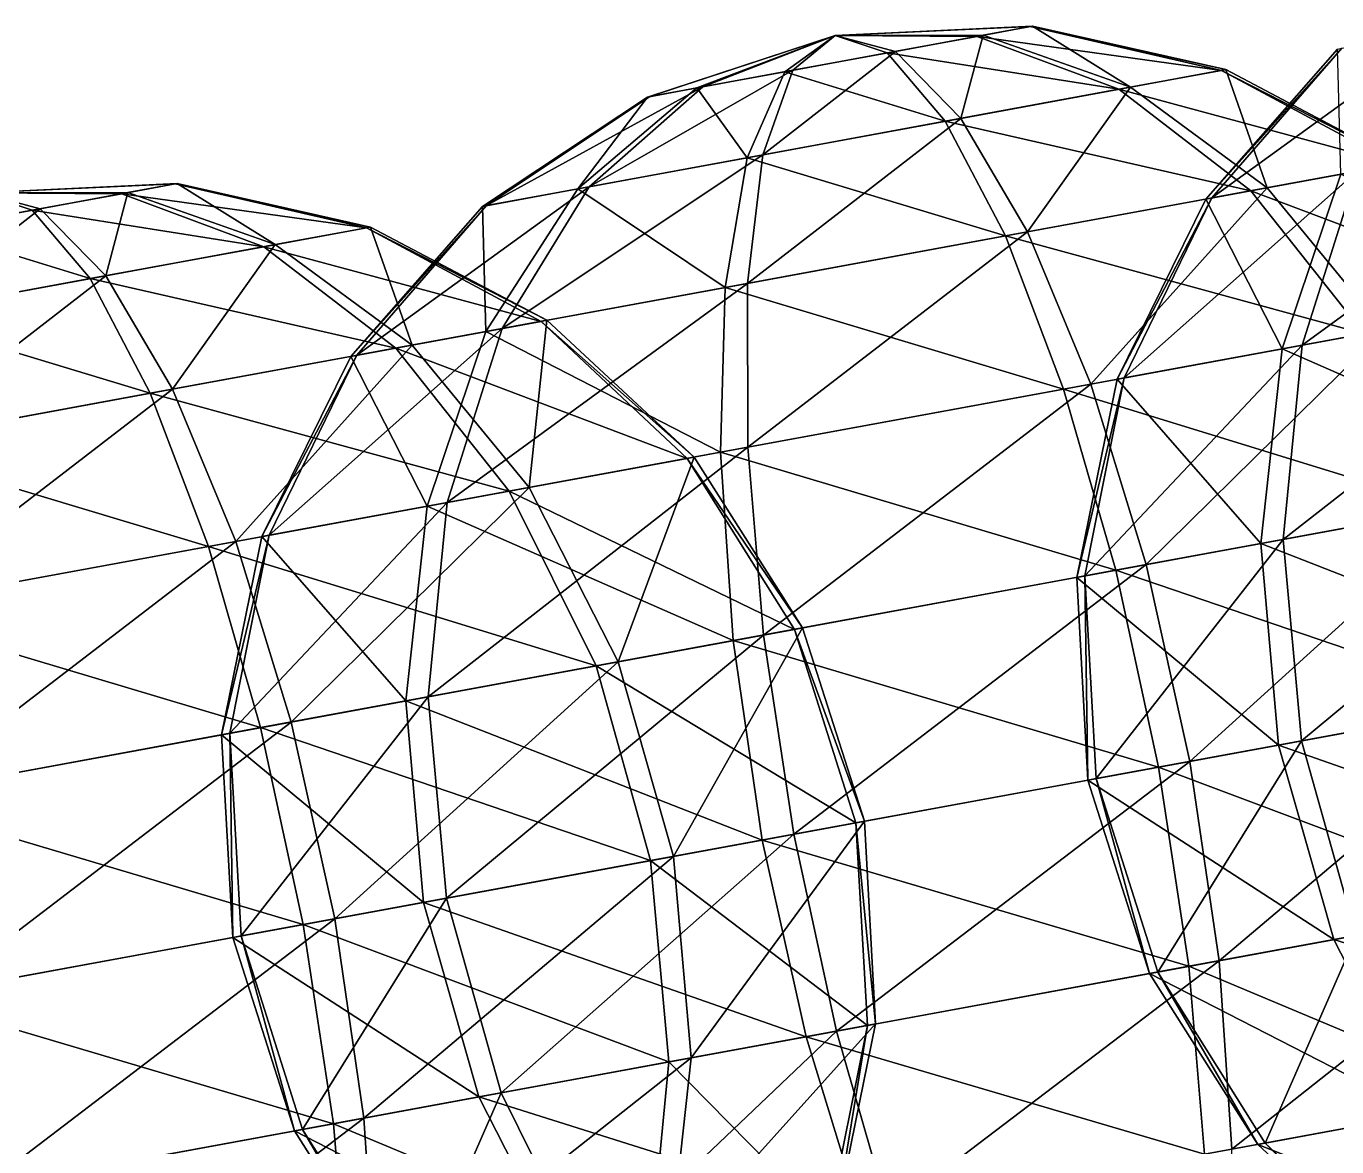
# Model space of a CAD drawing. Header units: metres. Extents: x -550 to 12, y -466 to 28.
# Drawn here: x -265 to -214.5, y -42 to 1.2 of the extents above; entities that cross this region are included whole.
import ezdxf

# ---------------------------------------------------------------- set-up
doc = ezdxf.new("R2010")
doc.units = ezdxf.units.M

msp = doc.modelspace()

# ---------------------------------------------------------------- linework, layer by layer
for points in [[(-228.1351, 0.889881, -1038.7471), (-233.83345, 0.880398, -1033.3748), (-226.23195, 1.240192, -1035.2244), (-226.23184, 1.240292, -1035.2242)], [(-226.23195, 1.240192, -1035.2244), (-233.83345, 0.880398, -1033.3748), (-226.31602, 1.224716, -1031.206), (-226.31592, 1.224816, -1031.2059)], [(-226.31602, 1.224716, -1031.206), (-233.83345, 0.880398, -1033.3748), (-228.3648, 0.847603, -1027.7688), (-228.3647, 0.847703, -1027.7687)], [(-218.9408, -0.465099, -1029.1852), (-226.31602, 1.224716, -1031.206), (-228.3648, 0.847603, -1027.7688), (-228.3647, 0.847703, -1027.7687)], [(-222.45499, -1.11195, -1043.7534), (-228.1351, 0.889881, -1038.7471), (-226.23195, 1.240192, -1035.2244), (-226.23184, 1.240292, -1035.2242)], [(-218.77837, -0.435202, -1036.948), (-226.23195, 1.240192, -1035.2244), (-226.31602, 1.224716, -1031.206), (-226.31592, 1.224816, -1031.2059)], [(-218.77837, -0.435202, -1036.948), (-226.31602, 1.224716, -1031.206), (-218.9408, -0.465099, -1029.1852), (-218.94069, -0.464999, -1029.185)], [(-222.45499, -1.11195, -1043.7534), (-226.23195, 1.240192, -1035.2244), (-218.77837, -0.435202, -1036.948), (-218.77826, -0.435102, -1036.9479)], [(-219.31235, -5.38114, -1154.5239), (-214.30804, 0.387646, -1152.7886), (-210.3501, 1.116175, -1159.4288), (-210.34999, 1.116275, -1159.4287)], [(-219.31235, -5.38114, -1154.5239), (-210.3501, 1.116175, -1159.4288), (-213.71498, -4.350843, -1163.9147), (-213.71487, -4.350743, -1163.9146)], [(-239.1617, -1.139759, -1028.0024), (-233.83345, 0.880398, -1033.3748), (-241.06485, -1.49007, -1031.5251), (-241.06474, -1.48997, -1031.525)], [(-241.06485, -1.49007, -1031.5251), (-233.83345, 0.880398, -1033.3748), (-240.98077, -1.474594, -1035.5435), (-240.98067, -1.474494, -1035.5433)], [(-240.98077, -1.474594, -1035.5435), (-233.83345, 0.880398, -1033.3748), (-238.932, -1.097481, -1038.9807), (-238.9319, -1.097381, -1038.9806)], [(-235.78125, -0.517529, -1025.9192), (-233.83345, 0.880398, -1033.3748), (-239.1617, -1.139759, -1028.0024), (-239.16159, -1.139659, -1028.0023)], [(-238.932, -1.097481, -1038.9807), (-233.83345, 0.880398, -1033.3748), (-235.46748, -0.459774, -1040.9158), (-235.46738, -0.459674, -1040.9156)], [(-231.82932, 0.209896, -1025.8337), (-233.83345, 0.880398, -1033.3748), (-235.78125, -0.517529, -1025.9192), (-235.78114, -0.517428, -1025.9191)], [(-235.46748, -0.459774, -1040.9158), (-233.83345, 0.880398, -1033.3748), (-231.51555, 0.267651, -1040.8303), (-231.51544, 0.267751, -1040.8302)], [(-231.51555, 0.267651, -1040.8303), (-233.83345, 0.880398, -1033.3748), (-228.1351, 0.889881, -1038.7471), (-228.135, 0.889981, -1038.747)], [(-228.3648, 0.847603, -1027.7688), (-233.83345, 0.880398, -1033.3748), (-231.82932, 0.209896, -1025.8337), (-231.82921, 0.209996, -1025.8336)], [(-222.89873, -1.193628, -1022.545), (-228.3648, 0.847603, -1027.7688), (-231.82932, 0.209896, -1025.8337), (-231.82921, 0.209996, -1025.8336)], [(-228.9855, -2.314007, -1047.7778), (-231.51555, 0.267651, -1040.8303), (-228.1351, 0.889881, -1038.7471), (-228.135, 0.889981, -1038.747)], [(-228.9855, -2.314007, -1047.7778), (-228.1351, 0.889881, -1038.7471), (-222.45499, -1.11195, -1043.7534), (-222.45488, -1.11185, -1043.7533)], [(-218.9408, -0.465099, -1029.1852), (-228.3648, 0.847603, -1027.7688), (-222.89873, -1.193628, -1022.545), (-222.89862, -1.193528, -1022.54486)], [(-236.62006, -3.719284, -1047.943), (-235.46748, -0.459774, -1040.9158), (-231.51555, 0.267651, -1040.8303), (-231.51544, 0.267751, -1040.8302)], [(-236.62006, -3.719284, -1047.943), (-231.51555, 0.267651, -1040.8303), (-228.9855, -2.314007, -1047.7778), (-228.9854, -2.313907, -1047.7777)], [(-229.59166, -2.425583, -1018.8066), (-231.82932, 0.209896, -1025.8337), (-235.78125, -0.517529, -1025.9192), (-235.78114, -0.517428, -1025.9191)], [(-222.89873, -1.193628, -1022.545), (-231.82932, 0.209896, -1025.8337), (-229.59166, -2.425583, -1018.8066), (-229.59155, -2.425483, -1018.80646)], [(-219.54205, -5.423418, -1143.5457), (-214.47046, 0.357748, -1145.0258), (-214.30804, 0.387646, -1152.7886), (-214.30794, 0.387746, -1152.7885)], [(-219.54205, -5.423418, -1143.5457), (-214.30804, 0.387646, -1152.7886), (-219.31235, -5.38114, -1154.5239), (-219.31224, -5.38104, -1154.5238)], [(-214.34253, -4.466354, -1133.9214), (-214.47046, 0.357748, -1145.0258), (-219.54205, -5.423418, -1143.5457), (-219.54195, -5.423318, -1143.5455)], [(-243.31299, -4.951239, -1044.2046), (-238.932, -1.097481, -1038.9807), (-235.46748, -0.459774, -1040.9158), (-235.46738, -0.459674, -1040.9156)], [(-243.31299, -4.951239, -1044.2046), (-235.46748, -0.459774, -1040.9158), (-236.62006, -3.719284, -1047.943), (-236.61995, -3.719184, -1047.9429)], [(-212.21037, -4.073896, -1027.4498), (-218.9408, -0.465099, -1029.1852), (-222.89873, -1.193628, -1022.545), (-222.89862, -1.193528, -1022.54486)], [(-217.1802, -4.988682, -1048.0524), (-222.45499, -1.11195, -1043.7534), (-218.77837, -0.435202, -1036.948), (-218.77826, -0.435102, -1036.9479)], [(-211.98068, -4.031618, -1038.4281), (-218.77837, -0.435202, -1036.948), (-218.9408, -0.465099, -1029.1852), (-218.94069, -0.464999, -1029.185)], [(-211.98068, -4.031618, -1038.4281), (-218.9408, -0.465099, -1029.1852), (-212.21037, -4.073896, -1027.4498), (-212.21027, -4.073796, -1027.4497)], [(-217.1802, -4.988682, -1048.0524), (-218.77837, -0.435202, -1036.948), (-211.98068, -4.031618, -1038.4281), (-211.98058, -4.031518, -1038.428)], [(-237.22623, -3.83086, -1018.97174), (-235.78125, -0.517529, -1025.9192), (-239.1617, -1.139759, -1028.0024), (-239.16159, -1.139659, -1028.0023)], [(-229.59166, -2.425583, -1018.8066), (-235.78125, -0.517529, -1025.9192), (-237.22623, -3.83086, -1018.97174), (-237.22612, -3.83076, -1018.9716)], [(-247.43335, -5.709665, -1029.8015), (-241.06485, -1.49007, -1031.5251), (-240.98077, -1.474594, -1035.5435), (-240.98067, -1.474494, -1035.5433)], [(-247.43335, -5.709665, -1029.8015), (-240.98077, -1.474594, -1035.5435), (-247.27094, -5.679768, -1037.5643), (-247.27083, -5.679667, -1037.5642)], [(-243.75673, -5.032917, -1022.99615), (-241.06485, -1.49007, -1031.5251), (-247.43335, -5.709665, -1029.8015), (-247.43324, -5.709565, -1029.8014)], [(-247.27094, -5.679768, -1037.5643), (-240.98077, -1.474594, -1035.5435), (-238.932, -1.097481, -1038.9807), (-238.9319, -1.097381, -1038.9806)], [(-247.27094, -5.679768, -1037.5643), (-238.932, -1.097481, -1038.9807), (-243.31299, -4.951239, -1044.2046), (-243.31288, -4.951138, -1044.2045)], [(-237.22623, -3.83086, -1018.97174), (-239.1617, -1.139759, -1028.0024), (-243.75673, -5.032917, -1022.99615), (-243.75662, -5.032817, -1022.99603)], [(-243.75673, -5.032917, -1022.99615), (-239.1617, -1.139759, -1028.0024), (-241.06485, -1.49007, -1031.5251), (-241.06474, -1.48997, -1031.525)], [(-217.80774, -5.104193, -1018.0591), (-222.89873, -1.193628, -1022.545), (-229.59166, -2.425583, -1018.8066), (-229.59155, -2.425483, -1018.80646)], [(-226.41574, -6.688648, -1053.7438), (-228.9855, -2.314007, -1047.7778), (-222.45499, -1.11195, -1043.7534), (-222.45488, -1.11185, -1043.7533)], [(-226.41574, -6.688648, -1053.7438), (-222.45499, -1.11195, -1043.7534), (-217.1802, -4.988682, -1048.0524), (-217.1801, -4.988582, -1048.0522)], [(-212.21037, -4.073896, -1027.4498), (-222.89873, -1.193628, -1022.545), (-217.80774, -5.104193, -1018.0591), (-217.80763, -5.104093, -1018.05896)], [(-227.27298, -6.846439, -1012.7722), (-229.59166, -2.425583, -1018.8066), (-237.22623, -3.83086, -1018.97174), (-237.22612, -3.83076, -1018.9716)], [(-237.21265, -8.67601, -1053.9773), (-236.62006, -3.719284, -1047.943), (-228.9855, -2.314007, -1047.7778), (-228.9854, -2.313907, -1047.7777)], [(-237.21265, -8.67601, -1053.9773), (-228.9855, -2.314007, -1047.7778), (-226.41574, -6.688648, -1053.7438), (-226.41563, -6.688548, -1053.7437)], [(-228.9855, -2.314007, -1047.7778), (-228.9855, -2.314007, -1047.7778), (-236.62006, -3.719284, -1047.943), (-236.61995, -3.719184, -1047.9429)], [(-217.80774, -5.104193, -1018.0591), (-229.59166, -2.425583, -1018.8066), (-227.27298, -6.846439, -1012.7722), (-227.27287, -6.846339, -1012.7721)], [(-215.83443, -11.058548, -1167.3568), (-213.71498, -4.350843, -1163.9147), (-204.24976, -2.608597, -1169.2015), (-204.24965, -2.608497, -1169.2014)], [(-215.83443, -11.058548, -1167.3568), (-204.24976, -2.608597, -1169.2015), (-204.24194, -8.924742, -1173.8318), (-204.24184, -8.924642, -1173.8317)], [(-246.67787, -10.418257, -1048.6904), (-243.31299, -4.951239, -1044.2046), (-236.62006, -3.719284, -1047.943), (-236.61995, -3.719184, -1047.9429)], [(-246.67787, -10.418257, -1048.6904), (-236.62006, -3.719284, -1047.943), (-237.21265, -8.67601, -1053.9773), (-237.21254, -8.67591, -1053.9772)], [(-238.06989, -8.833801, -1013.0058), (-237.22623, -3.83086, -1018.97174), (-243.75673, -5.032917, -1022.99615), (-243.75662, -5.032817, -1022.99603)], [(-227.27298, -6.846439, -1012.7722), (-237.22623, -3.83086, -1018.97174), (-238.06989, -8.833801, -1013.0058), (-238.06978, -8.833701, -1013.0057)], [(-212.6702, -10.476118, -1051.3511), (-217.1802, -4.988682, -1048.0524), (-211.98068, -4.031618, -1038.4281), (-211.98058, -4.031518, -1038.428)], [(-222.68979, -12.320398, -1155.8556), (-219.31235, -5.38114, -1154.5239), (-213.71498, -4.350843, -1163.9147), (-213.71487, -4.350743, -1163.9146)], [(-222.68979, -12.320398, -1155.8556), (-213.71498, -4.350843, -1163.9147), (-215.83443, -11.058548, -1167.3568), (-215.83432, -11.058448, -1167.3567)], [(-216.60301, -11.20002, -1130.6227), (-214.34253, -4.466354, -1133.9214), (-219.54205, -5.423418, -1143.5457), (-219.54195, -5.423318, -1143.5455)], [(-206.58342, -9.35574, -1026.1182), (-212.21037, -4.073896, -1027.4498), (-217.80774, -5.104193, -1018.0591), (-217.80763, -5.104093, -1018.05896)], [(-205.29184, -9.117994, -1123.6522), (-214.34253, -4.466354, -1133.9214), (-216.60301, -11.20002, -1130.6227), (-216.6029, -11.19992, -1130.6226)], [(-261.09796, -5.177517, -923.5228), (-266.79633, -5.187, -918.15045), (-259.1948, -4.827206, -920.0001), (-259.1947, -4.827106, -920)], [(-259.1948, -4.827206, -920.0001), (-266.79633, -5.187, -918.15045), (-259.27887, -4.842682, -915.98175), (-259.27878, -4.842582, -915.9816)], [(-259.27887, -4.842682, -915.98175), (-266.79633, -5.187, -918.15045), (-261.32767, -5.219795, -912.54456), (-261.32758, -5.219695, -912.54443)], [(-251.90366, -6.532497, -913.9609), (-259.27887, -4.842682, -915.98175), (-261.32767, -5.219795, -912.54456), (-261.32758, -5.219695, -912.54443)], [(-255.41785, -7.179348, -928.52905), (-261.09796, -5.177517, -923.5228), (-259.1948, -4.827206, -920.0001), (-259.1947, -4.827106, -920)], [(-251.74123, -6.5026, -921.7237), (-259.1948, -4.827206, -920.0001), (-259.27887, -4.842682, -915.98175), (-259.27878, -4.842582, -915.9816)], [(-251.74123, -6.5026, -921.7237), (-259.27887, -4.842682, -915.98175), (-251.90366, -6.532497, -913.9609), (-251.90355, -6.532397, -913.96075)], [(-255.41785, -7.179348, -928.52905), (-259.1948, -4.827206, -920.0001), (-251.74123, -6.5026, -921.7237), (-251.74112, -6.5025, -921.7236)], [(-252.27524, -11.448553, -1039.2997), (-247.27094, -5.679768, -1037.5643), (-243.31299, -4.951239, -1044.2046), (-243.31288, -4.951138, -1044.2045)], [(-252.27524, -11.448553, -1039.2997), (-243.31299, -4.951239, -1044.2046), (-246.67787, -10.418257, -1048.6904), (-246.67776, -10.418157, -1048.6903)], [(-247.30542, -10.533768, -1018.6972), (-243.75673, -5.032917, -1022.99615), (-247.43335, -5.709665, -1029.8015), (-247.43324, -5.709565, -1029.8014)], [(-238.06989, -8.833801, -1013.0058), (-243.75673, -5.032917, -1022.99615), (-247.30542, -10.533768, -1018.6972), (-247.30531, -10.533668, -1018.6971)], [(-223.98138, -12.558144, -1058.3215), (-226.41574, -6.688648, -1053.7438), (-217.1802, -4.988682, -1048.0524), (-217.1801, -4.988582, -1048.0522)], [(-223.98138, -12.558144, -1058.3215), (-217.1802, -4.988682, -1048.0524), (-212.6702, -10.476118, -1051.3511), (-212.67009, -10.476018, -1051.351)], [(-264.79218, -5.857502, -910.6094), (-266.79633, -5.187, -918.15045), (-268.7441, -6.584927, -910.6949), (-268.74402, -6.584827, -910.69476)], [(-268.43036, -6.527172, -925.6915), (-266.79633, -5.187, -918.15045), (-264.4784, -5.799747, -925.606), (-264.4783, -5.799647, -925.6059)], [(-264.4784, -5.799747, -925.606), (-266.79633, -5.187, -918.15045), (-261.09796, -5.177517, -923.5228), (-261.09787, -5.177417, -923.5227)], [(-261.32767, -5.219795, -912.54456), (-266.79633, -5.187, -918.15045), (-264.79218, -5.857502, -910.6094), (-264.79208, -5.857402, -910.60925)], [(-255.86159, -7.261026, -907.3207), (-261.32767, -5.219795, -912.54456), (-264.79218, -5.857502, -910.6094), (-264.79208, -5.857402, -910.60925)], [(-261.94836, -8.381405, -932.55347), (-264.4784, -5.799747, -925.606), (-261.09796, -5.177517, -923.5228), (-261.09787, -5.177417, -923.5227)], [(-261.94836, -8.381405, -932.55347), (-261.09796, -5.177517, -923.5228), (-255.41785, -7.179348, -928.52905), (-255.41774, -7.179248, -928.52893)], [(-251.90366, -6.532497, -913.9609), (-261.32767, -5.219795, -912.54456), (-255.86159, -7.261026, -907.3207), (-255.86148, -7.260926, -907.32056)], [(-213.43878, -10.61759, -1014.617), (-217.80774, -5.104193, -1018.0591), (-227.27298, -6.846439, -1012.7722), (-227.27287, -6.846339, -1012.7721)], [(-222.9711, -12.372181, -1142.41), (-219.54205, -5.423418, -1143.5457), (-219.31235, -5.38114, -1154.5239), (-219.31224, -5.38104, -1154.5238)], [(-222.9711, -12.372181, -1142.41), (-219.31235, -5.38114, -1154.5239), (-222.68979, -12.320398, -1155.8556), (-222.68968, -12.320298, -1155.8555)], [(-216.60301, -11.20002, -1130.6227), (-219.54205, -5.423418, -1143.5457), (-222.9711, -12.372181, -1142.41), (-222.971, -12.372081, -1142.4099)], [(-206.58342, -9.35574, -1026.1182), (-217.80774, -5.104193, -1018.0591), (-213.43878, -10.61759, -1014.617), (-213.43867, -10.61749, -1014.6169)], [(-269.58292, -9.786682, -932.7186), (-268.43036, -6.527172, -925.6915), (-264.4784, -5.799747, -925.606), (-264.4783, -5.799647, -925.6059)], [(-269.58292, -9.786682, -932.7186), (-264.4784, -5.799747, -925.606), (-261.94836, -8.381405, -932.55347), (-261.94827, -8.381305, -932.55334)], [(-262.55453, -8.492981, -903.5823), (-264.79218, -5.857502, -910.6094), (-268.7441, -6.584927, -910.6949), (-268.74402, -6.584827, -910.69476)], [(-255.86159, -7.261026, -907.3207), (-264.79218, -5.857502, -910.6094), (-262.55453, -8.492981, -903.5823), (-262.55444, -8.492881, -903.58215)], [(-252.50494, -11.490831, -1028.3214), (-247.43335, -5.709665, -1029.8015), (-247.27094, -5.679768, -1037.5643), (-247.27083, -5.679667, -1037.5642)], [(-252.50494, -11.490831, -1028.3214), (-247.27094, -5.679768, -1037.5643), (-252.27524, -11.448553, -1039.2997), (-252.27513, -11.448453, -1039.2996)], [(-247.30542, -10.533768, -1018.6972), (-247.43335, -5.709665, -1029.8015), (-252.50494, -11.490831, -1028.3214), (-252.50484, -11.490731, -1028.3213)], [(-245.17323, -10.141295, -912.22546), (-251.90366, -6.532497, -913.9609), (-255.86159, -7.261026, -907.3207), (-255.86148, -7.260926, -907.32056)], [(-250.14307, -11.05608, -932.828), (-255.41785, -7.179348, -928.52905), (-251.74123, -6.5026, -921.7237), (-251.74112, -6.5025, -921.7236)], [(-244.94354, -10.099016, -923.2038), (-251.74123, -6.5026, -921.7237), (-251.90366, -6.532497, -913.9609), (-251.90355, -6.532397, -913.96075)], [(-244.94354, -10.099016, -923.2038), (-251.90366, -6.532497, -913.9609), (-245.17323, -10.141295, -912.22546), (-245.17313, -10.141194, -912.22534)], [(-250.14307, -11.05608, -932.828), (-251.74123, -6.5026, -921.7237), (-244.94354, -10.099016, -923.2038), (-244.94344, -10.098916, -923.2037)], [(-262.55453, -8.492981, -903.5823), (-268.7441, -6.584927, -910.6949), (-270.1891, -9.898258, -903.74744), (-270.189, -9.898158, -903.7473)], [(-225.03128, -12.751396, -1008.1419), (-227.27298, -6.846439, -1012.7722), (-238.06989, -8.833801, -1013.0058), (-238.06978, -8.833701, -1013.0057)], [(-237.20483, -14.992155, -1058.6075), (-237.21265, -8.67601, -1053.9773), (-226.41574, -6.688648, -1053.7438), (-226.41563, -6.688548, -1053.7437)], [(-226.41574, -6.688648, -1053.7438), (-226.41574, -6.688648, -1053.7438), (-237.21265, -8.67601, -1053.9773), (-237.21254, -8.67591, -1053.9772)], [(-237.20483, -14.992155, -1058.6075), (-226.41574, -6.688648, -1053.7438), (-223.98138, -12.558144, -1058.3215), (-223.98128, -12.558044, -1058.3214)], [(-213.43878, -10.61759, -1014.617), (-227.27298, -6.846439, -1012.7722), (-225.03128, -12.751396, -1008.1419), (-225.03117, -12.751296, -1008.1418)], [(-250.7706, -11.171591, -902.8348), (-255.86159, -7.261026, -907.3207), (-262.55453, -8.492981, -903.5823), (-262.55444, -8.492881, -903.58215)], [(-259.3786, -12.756046, -938.5194), (-261.94836, -8.381405, -932.55347), (-255.41785, -7.179348, -928.52905), (-255.41774, -7.179248, -928.52893)], [(-259.3786, -12.756046, -938.5194), (-255.41785, -7.179348, -928.52905), (-250.14307, -11.05608, -932.828), (-250.14296, -11.05598, -932.8279)], [(-245.17323, -10.141295, -912.22546), (-255.86159, -7.261026, -907.3207), (-250.7706, -11.171591, -902.8348), (-250.7705, -11.171491, -902.83466)], [(-260.23584, -12.913837, -897.5479), (-262.55453, -8.492981, -903.5823), (-270.1891, -9.898258, -903.74744), (-270.189, -9.898158, -903.7473)], [(-270.1755, -14.743408, -938.753), (-269.58292, -9.786682, -932.7186), (-261.94836, -8.381405, -932.55347), (-261.94827, -8.381305, -932.55334)], [(-270.1755, -14.743408, -938.753), (-261.94836, -8.381405, -932.55347), (-259.3786, -12.756046, -938.5194), (-259.3785, -12.755946, -938.5193)], [(-261.94836, -8.381405, -932.55347), (-261.94836, -8.381405, -932.55347), (-269.58292, -9.786682, -932.7186), (-269.58282, -9.786582, -932.7185)], [(-250.7706, -11.171591, -902.8348), (-262.55453, -8.492981, -903.5823), (-260.23584, -12.913837, -897.5479), (-260.23575, -12.913737, -897.5478)], [(-248.79732, -17.125961, -1052.1326), (-246.67787, -10.418257, -1048.6904), (-237.21265, -8.67601, -1053.9773), (-237.21254, -8.67591, -1053.9772)], [(-248.79732, -17.125961, -1052.1326), (-237.21265, -8.67601, -1053.9773), (-237.20483, -14.992155, -1058.6075), (-237.20473, -14.992055, -1058.6074)], [(-238.25473, -15.185408, -1008.428), (-238.06989, -8.833801, -1013.0058), (-247.30542, -10.533768, -1018.6972), (-247.30531, -10.533668, -1018.6971)], [(-225.03128, -12.751396, -1008.1419), (-238.06989, -8.833801, -1013.0058), (-238.25473, -15.185408, -1008.428), (-238.25462, -15.185308, -1008.42786)], [(-216.56403, -18.54982, -1169.5205), (-215.83443, -11.058548, -1167.3568), (-204.24194, -8.924742, -1173.8318), (-204.24184, -8.924642, -1173.8317)], [(-216.56403, -18.54982, -1169.5205), (-204.24194, -8.924742, -1173.8318), (-203.63428, -16.169868, -1176.7426), (-203.63417, -16.16977, -1176.7424)], [(-204.80528, -16.385414, -1120.7744), (-205.29184, -9.117994, -1123.6522), (-216.60301, -11.20002, -1130.6227), (-216.6029, -11.19992, -1130.6226)], [(-260.23584, -12.913837, -897.5479), (-270.1891, -9.898258, -903.74744), (-271.03275, -14.901199, -897.7815), (-271.03265, -14.901099, -897.7814)], [(-245.63306, -16.543516, -936.1267), (-250.14307, -11.05608, -932.828), (-244.94354, -10.099016, -923.2038), (-244.94344, -10.098916, -923.2037)], [(-245.63306, -16.543516, -936.1267), (-244.94354, -10.099016, -923.2038), (-239.26497, -15.371355, -924.3395), (-239.26486, -15.371255, -924.33936)], [(-239.26497, -15.371355, -924.3395), (-244.94354, -10.099016, -923.2038), (-245.17323, -10.141295, -912.22546), (-245.17313, -10.141194, -912.22534)], [(-255.65268, -18.387812, -1040.6313), (-252.27524, -11.448553, -1039.2997), (-246.67787, -10.418257, -1048.6904), (-246.67776, -10.418157, -1048.6903)], [(-255.65268, -18.387812, -1040.6313), (-246.67787, -10.418257, -1048.6904), (-248.79732, -17.125961, -1052.1326), (-248.79721, -17.125862, -1052.1324)], [(-249.5659, -17.267433, -1015.3985), (-247.30542, -10.533768, -1018.6972), (-252.50494, -11.490831, -1028.3214), (-252.50484, -11.490731, -1028.3213)], [(-239.54628, -15.423138, -910.89386), (-245.17323, -10.141295, -912.22546), (-250.7706, -11.171591, -902.8348), (-250.7705, -11.171491, -902.83466)], [(-238.25473, -15.185408, -1008.428), (-247.30542, -10.533768, -1018.6972), (-249.5659, -17.267433, -1015.3985), (-249.5658, -17.267334, -1015.3984)], [(-239.26497, -15.371355, -924.3395), (-245.17323, -10.141295, -912.22546), (-239.54628, -15.423138, -910.89386), (-239.54617, -15.423038, -910.89374)], [(-221.84833, -19.522493, -1061.1993), (-223.98138, -12.558144, -1058.3215), (-212.6702, -10.476118, -1051.3511), (-212.67009, -10.476018, -1051.351)], [(-221.84833, -19.522493, -1061.1993), (-212.6702, -10.476118, -1051.3511), (-209.23235, -17.200296, -1053.4247), (-209.23224, -17.200197, -1053.4246)], [(-256.94424, -18.625542, -943.0972), (-259.3786, -12.756046, -938.5194), (-250.14307, -11.05608, -932.828), (-250.14296, -11.05598, -932.8279)], [(-256.94424, -18.625542, -943.0972), (-250.14307, -11.05608, -932.828), (-245.63306, -16.543516, -936.1267), (-245.63295, -16.543417, -936.1266)], [(-210.08958, -17.358088, -1012.4532), (-213.43878, -10.61759, -1014.617), (-225.03128, -12.751396, -1008.1419), (-225.03117, -12.751296, -1008.1418)], [(-224.21017, -19.95723, -1156.6926), (-222.68979, -12.320398, -1155.8556), (-215.83443, -11.058548, -1167.3568), (-215.83432, -11.058448, -1167.3567)], [(-224.21017, -19.95723, -1156.6926), (-215.83443, -11.058548, -1167.3568), (-216.56403, -18.54982, -1169.5205), (-216.56392, -18.54972, -1169.5204)], [(-246.40164, -16.684988, -899.3927), (-250.7706, -11.171591, -902.8348), (-260.23584, -12.913837, -897.5479), (-260.23575, -12.913737, -897.5478)], [(-255.93399, -18.439594, -1027.1858), (-252.50494, -11.490831, -1028.3214), (-252.27524, -11.448553, -1039.2997), (-252.27513, -11.448453, -1039.2996)], [(-255.93399, -18.439594, -1027.1858), (-252.27524, -11.448553, -1039.2997), (-255.65268, -18.387812, -1040.6313), (-255.65257, -18.387712, -1040.6312)], [(-249.5659, -17.267433, -1015.3985), (-252.50494, -11.490831, -1028.3214), (-255.93399, -18.439594, -1027.1858), (-255.93388, -18.439495, -1027.1857)], [(-239.54628, -15.423138, -910.89386), (-250.7706, -11.171591, -902.8348), (-246.40164, -16.684988, -899.3927), (-246.40154, -16.684889, -899.3926)], [(-217.42126, -18.70761, -1128.5491), (-216.60301, -11.20002, -1130.6227), (-222.9711, -12.372181, -1142.41), (-222.971, -12.372081, -1142.4099)], [(-204.80528, -16.385414, -1120.7744), (-216.60301, -11.20002, -1130.6227), (-217.42126, -18.70761, -1128.5491), (-217.42116, -18.70751, -1128.549)], [(-236.59717, -22.237282, -1061.5183), (-237.20483, -14.992155, -1058.6075), (-223.98138, -12.558144, -1058.3215), (-223.98128, -12.558044, -1058.3214)], [(-223.98138, -12.558144, -1058.3215), (-223.98138, -12.558144, -1058.3215), (-237.20483, -14.992155, -1058.6075), (-237.20473, -14.992055, -1058.6074)], [(-236.59717, -22.237282, -1061.5183), (-223.98138, -12.558144, -1058.3215), (-221.84833, -19.522493, -1061.1993), (-221.84822, -19.522394, -1061.1992)], [(-224.52394, -20.014986, -1141.696), (-222.9711, -12.372181, -1142.41), (-222.68979, -12.320398, -1155.8556), (-222.68968, -12.320298, -1155.8555)], [(-224.52394, -20.014986, -1141.696), (-222.68979, -12.320398, -1155.8556), (-224.21017, -19.95723, -1156.6926), (-224.21007, -19.95713, -1156.6925)], [(-217.42126, -18.70761, -1128.5491), (-222.9711, -12.372181, -1142.41), (-224.52394, -20.014986, -1141.696), (-224.52383, -20.014887, -1141.6959)], [(-257.99414, -18.818794, -892.9176), (-260.23584, -12.913837, -897.5479), (-271.03275, -14.901199, -897.7815), (-271.03265, -14.901099, -897.7814)], [(-270.1677, -21.059553, -943.3833), (-270.1755, -14.743408, -938.753), (-259.3786, -12.756046, -938.5194), (-259.3785, -12.755946, -938.5193)], [(-259.3786, -12.756046, -938.5194), (-259.3786, -12.756046, -938.5194), (-270.1755, -14.743408, -938.753), (-270.1754, -14.743308, -938.75287)], [(-270.1677, -21.059553, -943.3833), (-259.3786, -12.756046, -938.5194), (-256.94424, -18.625542, -943.0972), (-256.94415, -18.625443, -943.0971)], [(-246.40164, -16.684988, -899.3927), (-260.23584, -12.913837, -897.5479), (-257.99414, -18.818794, -892.9176), (-257.99405, -18.818695, -892.9175)], [(-223.01933, -19.738039, -1005.2312), (-225.03128, -12.751396, -1008.1419), (-238.25473, -15.185408, -1008.428), (-238.25462, -15.185308, -1008.42786)], [(-210.08958, -17.358088, -1012.4532), (-225.03128, -12.751396, -1008.1419), (-223.01933, -19.738039, -1005.2312), (-223.01923, -19.73794, -1005.2311)], [(-257.99414, -18.818794, -892.9176), (-271.03275, -14.901199, -897.7815), (-271.2176, -21.252806, -893.2037), (-271.2175, -21.252707, -893.20355)], [(-249.52692, -24.617233, -1054.2963), (-248.79732, -17.125961, -1052.1326), (-237.20483, -14.992155, -1058.6075), (-237.20473, -14.992055, -1058.6074)], [(-249.52692, -24.617233, -1054.2963), (-237.20483, -14.992155, -1058.6075), (-236.59717, -22.237282, -1061.5183), (-236.59706, -22.237183, -1061.5182)], [(-237.76817, -22.452827, -1005.55023), (-238.25473, -15.185408, -1008.428), (-249.5659, -17.267433, -1015.3985), (-249.5658, -17.267334, -1015.3984)], [(-235.4063, -22.018074, -910.0568), (-239.54628, -15.423138, -910.89386), (-246.40164, -16.684988, -899.3927), (-246.40154, -16.684889, -899.3926)], [(-242.1952, -23.267694, -938.2004), (-245.63306, -16.543516, -936.1267), (-239.26497, -15.371355, -924.3395), (-239.26486, -15.371255, -924.33936)], [(-242.1952, -23.267694, -938.2004), (-239.26497, -15.371355, -924.3395), (-235.09251, -21.96032, -925.0534), (-235.0924, -21.96022, -925.0533)], [(-235.09251, -21.96032, -925.0534), (-239.26497, -15.371355, -924.3395), (-239.54628, -15.423138, -910.89386), (-239.54617, -15.423038, -910.89374)], [(-235.09251, -21.96032, -925.0534), (-239.54628, -15.423138, -910.89386), (-235.4063, -22.018074, -910.0568), (-235.40619, -22.017975, -910.0567)], [(-223.01933, -19.738039, -1005.2312), (-238.25473, -15.185408, -1008.428), (-237.76817, -22.452827, -1005.55023), (-237.76807, -22.452728, -1005.5501)], [(-254.81119, -25.589891, -945.975), (-256.94424, -18.625542, -943.0972), (-245.63306, -16.543516, -936.1267), (-245.63295, -16.543417, -936.1266)], [(-254.81119, -25.589891, -945.975), (-245.63306, -16.543516, -936.1267), (-242.1952, -23.267694, -938.2004), (-242.1951, -23.267595, -938.20026)], [(-203.68048, -24.073387, -1119.793), (-204.80528, -16.385414, -1120.7744), (-217.42126, -18.70761, -1128.5491), (-217.42116, -18.70751, -1128.549)], [(-215.85402, -26.314146, -1170.2585), (-216.56403, -18.54982, -1169.5205), (-203.63428, -16.169868, -1176.7426), (-203.63417, -16.16977, -1176.7424)], [(-215.85402, -26.314146, -1170.2585), (-203.63428, -16.169868, -1176.7426), (-202.46817, -23.850239, -1177.7354), (-202.46806, -23.85014, -1177.7352)], [(-243.05244, -23.425486, -897.2289), (-246.40164, -16.684988, -899.3927), (-257.99414, -18.818794, -892.9176), (-257.99405, -18.818695, -892.9175)], [(-257.17307, -26.024643, -1041.4684), (-255.65268, -18.387812, -1040.6313), (-248.79732, -17.125961, -1052.1326), (-248.79721, -17.125862, -1052.1324)], [(-257.17307, -26.024643, -1041.4684), (-248.79732, -17.125961, -1052.1326), (-249.52692, -24.617233, -1054.2963), (-249.52681, -24.617134, -1054.2961)], [(-235.4063, -22.018074, -910.0568), (-246.40164, -16.684988, -899.3927), (-243.05244, -23.425486, -897.2289), (-243.05234, -23.425386, -897.22876)], [(-250.38416, -24.775023, -1013.3248), (-249.5659, -17.267433, -1015.3985), (-255.93399, -18.439594, -1027.1858), (-255.93388, -18.439495, -1027.1857)], [(-237.76817, -22.452827, -1005.55023), (-249.5659, -17.267433, -1015.3985), (-250.38416, -24.775023, -1013.3248), (-250.38405, -24.774923, -1013.3247)], [(-207.98839, -24.866339, -1011.71515), (-210.08958, -17.358088, -1012.4532), (-223.01933, -19.738039, -1005.2312), (-223.01923, -19.73794, -1005.2311)], [(-220.16193, -27.107096, -1062.1808), (-221.84833, -19.522493, -1061.1993), (-209.23235, -17.200296, -1053.4247), (-209.23224, -17.200197, -1053.4246)], [(-220.16193, -27.107096, -1062.1808), (-209.23235, -17.200296, -1053.4247), (-207.1009, -24.702982, -1054.132), (-207.1008, -24.702883, -1054.1318)], [(-269.56003, -28.30468, -946.294), (-270.1677, -21.059553, -943.3833), (-256.94424, -18.625542, -943.0972), (-256.94415, -18.625443, -943.0971)], [(-256.94424, -18.625542, -943.0972), (-256.94424, -18.625542, -943.0972), (-270.1677, -21.059553, -943.3833), (-270.1676, -21.059454, -943.3832)], [(-269.56003, -28.30468, -946.294), (-256.94424, -18.625542, -943.0972), (-254.81119, -25.589891, -945.975), (-254.81108, -25.589792, -945.97485)], [(-257.48682, -26.0824, -1026.4718), (-255.93399, -18.439594, -1027.1858), (-255.65268, -18.387812, -1040.6313), (-255.65257, -18.387712, -1040.6312)], [(-257.48682, -26.0824, -1026.4718), (-255.65268, -18.387812, -1040.6313), (-257.17307, -26.024643, -1041.4684), (-257.17297, -26.024544, -1041.4683)], [(-250.38416, -24.775023, -1013.3248), (-255.93399, -18.439594, -1027.1858), (-257.48682, -26.0824, -1026.4718), (-257.48672, -26.0823, -1026.4717)], [(-223.7699, -27.771204, -1156.9781), (-224.21017, -19.95723, -1156.6926), (-216.56403, -18.54982, -1169.5205), (-216.56392, -18.54972, -1169.5204)], [(-223.7699, -27.771204, -1156.9781), (-216.56403, -18.54982, -1169.5205), (-215.85402, -26.314146, -1170.2585), (-215.85391, -26.314047, -1170.2584)], [(-255.9822, -25.805437, -890.0069), (-257.99414, -18.818794, -892.9176), (-271.2176, -21.252806, -893.2037), (-271.2175, -21.252707, -893.20355)], [(-243.05244, -23.425486, -897.2289), (-257.99414, -18.818794, -892.9176), (-255.9822, -25.805437, -890.0069), (-255.98209, -25.805338, -890.0068)], [(-216.7415, -26.4775, -1127.8418), (-217.42126, -18.70761, -1128.5491), (-224.52394, -20.014986, -1141.696), (-224.52383, -20.014887, -1141.6959)], [(-203.68048, -24.073387, -1119.793), (-217.42126, -18.70761, -1128.5491), (-216.7415, -26.4775, -1127.8418), (-216.7414, -26.477402, -1127.8417)], [(-235.43106, -29.917652, -1062.5111), (-236.59717, -22.237282, -1061.5183), (-221.84833, -19.522493, -1061.1993), (-221.84822, -19.522394, -1061.1992)], [(-221.84833, -19.522493, -1061.1993), (-221.84833, -19.522493, -1061.1993), (-236.59717, -22.237282, -1061.5183), (-236.59706, -22.237183, -1061.5182)], [(-235.43106, -29.917652, -1062.5111), (-221.84833, -19.522493, -1061.1993), (-220.16193, -27.107096, -1062.1808), (-220.16182, -27.106997, -1062.1807)], [(-221.37425, -27.330246, -1004.2384), (-223.01933, -19.738039, -1005.2312), (-237.76817, -22.452827, -1005.55023), (-237.76807, -22.452728, -1005.5501)], [(-224.09474, -27.830997, -1141.4525), (-224.52394, -20.014986, -1141.696), (-224.21017, -19.95723, -1156.6926), (-224.21007, -19.95713, -1156.6925)], [(-216.7415, -26.4775, -1127.8418), (-224.52394, -20.014986, -1141.696), (-224.09474, -27.830997, -1141.4525), (-224.09464, -27.830898, -1141.4524)], [(-224.09474, -27.830997, -1141.4525), (-224.21017, -19.95723, -1156.6926), (-223.7699, -27.771204, -1156.9781), (-223.76979, -27.771105, -1156.978)], [(-207.98839, -24.866339, -1011.71515), (-223.01933, -19.738039, -1005.2312), (-221.37425, -27.330246, -1004.2384), (-221.37415, -27.330147, -1004.2383)], [(-255.9822, -25.805437, -890.0069), (-271.2176, -21.252806, -893.2037), (-270.73102, -28.520226, -890.3259), (-270.73093, -28.520126, -890.3258)], [(-233.03537, -29.476677, -909.7713), (-235.4063, -22.018074, -910.0568), (-243.05244, -23.425486, -897.2289), (-243.05234, -23.425386, -897.22876)], [(-240.06377, -30.77038, -938.90765), (-242.1952, -23.267694, -938.2004), (-235.09251, -21.96032, -925.0534), (-235.0924, -21.96022, -925.0533)], [(-240.06377, -30.77038, -938.90765), (-235.09251, -21.96032, -925.0534), (-232.71053, -29.416885, -925.29694), (-232.71042, -29.416786, -925.2968)], [(-232.71053, -29.416885, -925.29694), (-235.09251, -21.96032, -925.0534), (-235.4063, -22.018074, -910.0568), (-235.40619, -22.017975, -910.0567)], [(-232.71053, -29.416885, -925.29694), (-235.4063, -22.018074, -910.0568), (-233.03537, -29.476677, -909.7713), (-233.03526, -29.476578, -909.7712)], [(-236.64337, -30.1408, -1004.56866), (-237.76817, -22.452827, -1005.55023), (-250.38416, -24.775023, -1013.3248), (-250.38405, -24.774923, -1013.3247)], [(-248.81691, -32.381557, -1055.0343), (-249.52692, -24.617233, -1054.2963), (-236.59717, -22.237282, -1061.5183), (-236.59706, -22.237183, -1061.5182)], [(-248.81691, -32.381557, -1055.0343), (-236.59717, -22.237282, -1061.5183), (-235.43106, -29.917652, -1062.5111), (-235.43095, -29.917553, -1062.511)], [(-221.37425, -27.330246, -1004.2384), (-237.76817, -22.452827, -1005.55023), (-236.64337, -30.1408, -1004.56866), (-236.64326, -30.140701, -1004.56854)], [(-240.95125, -30.933737, -896.49084), (-243.05244, -23.425486, -897.2289), (-255.9822, -25.805437, -890.0069), (-255.98209, -25.805338, -890.0068)], [(-253.12479, -33.174496, -946.95654), (-254.81119, -25.589891, -945.975), (-242.1952, -23.267694, -938.2004), (-242.1951, -23.267595, -938.20026)], [(-253.12479, -33.174496, -946.95654), (-242.1952, -23.267694, -938.2004), (-240.06377, -30.77038, -938.90765), (-240.06366, -30.77028, -938.90753)], [(-233.03537, -29.476677, -909.7713), (-243.05244, -23.425486, -897.2289), (-240.95125, -30.933737, -896.49084), (-240.95114, -30.933638, -896.4907)], [(-201.9941, -31.657986, -1120.7744), (-203.68048, -24.073387, -1119.793), (-216.7415, -26.4775, -1127.8418), (-216.7414, -26.477402, -1127.8417)], [(-213.75282, -33.822395, -1169.5205), (-215.85402, -26.314146, -1170.2585), (-202.46817, -23.850239, -1177.7354), (-202.46806, -23.85014, -1177.7352)], [(-256.7328, -33.83862, -1041.7539), (-257.17307, -26.024643, -1041.4684), (-249.52692, -24.617233, -1054.2963), (-249.52681, -24.617134, -1054.2961)], [(-256.7328, -33.83862, -1041.7539), (-249.52692, -24.617233, -1054.2963), (-248.81691, -32.381557, -1055.0343), (-248.8168, -32.38146, -1055.0342)], [(-219.03712, -34.795067, -1061.1993), (-220.16193, -27.107096, -1062.1808), (-207.1009, -24.702982, -1054.132), (-207.1008, -24.702883, -1054.1318)], [(-219.03712, -34.795067, -1061.1993), (-207.1009, -24.702982, -1054.132), (-206.42114, -32.47287, -1053.4247), (-206.42104, -32.47277, -1053.4246)], [(-249.70439, -32.544914, -1012.61755), (-250.38416, -24.775023, -1013.3248), (-257.48682, -26.0824, -1026.4718), (-257.48672, -26.0823, -1026.4717)], [(-236.64337, -30.1408, -1004.56866), (-250.38416, -24.775023, -1013.3248), (-249.70439, -32.544914, -1012.61755), (-249.70428, -32.544815, -1012.61743)], [(-207.2784, -32.63066, -1012.4532), (-207.98839, -24.866339, -1011.71515), (-221.37425, -27.330246, -1004.2384), (-221.37415, -27.330147, -1004.2383)], [(-268.39392, -35.98505, -947.2868), (-269.56003, -28.30468, -946.294), (-254.81119, -25.589891, -945.975), (-254.81108, -25.589792, -945.97485)], [(-254.81119, -25.589891, -945.975), (-254.81119, -25.589891, -945.975), (-269.56003, -28.30468, -946.294), (-269.55994, -28.30458, -946.2939)], [(-268.39392, -35.98505, -947.2868), (-254.81119, -25.589891, -945.975), (-253.12479, -33.174496, -946.95654), (-253.12468, -33.174397, -946.9564)], [(-254.33711, -33.397644, -889.0141), (-255.9822, -25.805437, -890.0069), (-270.73102, -28.520226, -890.3259), (-270.73093, -28.520126, -890.3258)], [(-257.05762, -33.89841, -1026.2283), (-257.48682, -26.0824, -1026.4718), (-257.17307, -26.024643, -1041.4684), (-257.17297, -26.024544, -1041.4683)], [(-249.70439, -32.544914, -1012.61755), (-257.48682, -26.0824, -1026.4718), (-257.05762, -33.89841, -1026.2283), (-257.05753, -33.89831, -1026.2281)], [(-257.05762, -33.89841, -1026.2283), (-257.17307, -26.024643, -1041.4684), (-256.7328, -33.83862, -1041.7539), (-256.7327, -33.83852, -1041.7538)], [(-240.95125, -30.933737, -896.49084), (-255.9822, -25.805437, -890.0069), (-254.33711, -33.397644, -889.0141), (-254.337, -33.397545, -889.014)], [(-214.61006, -33.980183, -1128.5491), (-216.7415, -26.4775, -1127.8418), (-224.09474, -27.830997, -1141.4525), (-224.09464, -27.830898, -1141.4524)], [(-221.39897, -35.229805, -1156.6926), (-223.7699, -27.771204, -1156.9781), (-215.85402, -26.314146, -1170.2585), (-215.85391, -26.314047, -1170.2584)], [(-221.39897, -35.229805, -1156.6926), (-215.85402, -26.314146, -1170.2585), (-213.75282, -33.822395, -1169.5205), (-213.75272, -33.822296, -1169.5204)], [(-201.9941, -31.657986, -1120.7744), (-216.7415, -26.4775, -1127.8418), (-214.61006, -33.980183, -1128.5491), (-214.60995, -33.980083, -1128.549)], [(-233.78596, -37.509857, -1061.5183), (-235.43106, -29.917652, -1062.5111), (-220.16193, -27.107096, -1062.1808), (-220.16182, -27.106997, -1062.1807)], [(-220.16193, -27.107096, -1062.1808), (-220.16193, -27.107096, -1062.1808), (-235.43106, -29.917652, -1062.5111), (-235.43095, -29.917553, -1062.511)], [(-233.78596, -37.509857, -1061.5183), (-220.16193, -27.107096, -1062.1808), (-219.03712, -34.795067, -1061.1993), (-219.03702, -34.794968, -1061.1992)], [(-220.20815, -35.010612, -1005.2312), (-221.37425, -27.330246, -1004.2384), (-236.64337, -30.1408, -1004.56866), (-236.64326, -30.140701, -1004.56854)], [(-221.71275, -35.28756, -1141.696), (-224.09474, -27.830997, -1141.4525), (-223.7699, -27.771204, -1156.9781), (-223.76979, -27.771105, -1156.978)], [(-221.71275, -35.28756, -1141.696), (-223.7699, -27.771204, -1156.9781), (-221.39897, -35.229805, -1156.6926), (-221.39886, -35.229706, -1156.6925)], [(-207.2784, -32.63066, -1012.4532), (-221.37425, -27.330246, -1004.2384), (-220.20815, -35.010612, -1005.2312), (-220.20804, -35.010513, -1005.2311)], [(-214.61006, -33.980183, -1128.5491), (-224.09474, -27.830997, -1141.4525), (-221.71275, -35.28756, -1141.696), (-221.71265, -35.28746, -1141.6959)], [(-254.33711, -33.397644, -889.0141), (-270.73102, -28.520226, -890.3259), (-269.60623, -36.2082, -889.34436), (-269.60614, -36.2081, -889.34424)], [(-232.5951, -37.29065, -910.0568), (-233.03537, -29.476677, -909.7713), (-240.95125, -30.933737, -896.49084), (-240.95114, -30.933638, -896.4907)], [(-239.384, -38.540268, -938.2004), (-240.06377, -30.77038, -938.90765), (-232.71053, -29.416885, -925.29694), (-232.71042, -29.416786, -925.2968)], [(-239.384, -38.540268, -938.2004), (-232.71053, -29.416885, -925.29694), (-232.28133, -37.23289, -925.0534), (-232.28122, -37.23279, -925.0533)], [(-232.28133, -37.23289, -925.0534), (-232.71053, -29.416885, -925.29694), (-233.03537, -29.476677, -909.7713), (-233.03526, -29.476578, -909.7712)], [(-232.28133, -37.23289, -925.0534), (-233.03537, -29.476677, -909.7713), (-232.5951, -37.29065, -910.0568), (-232.59499, -37.29055, -910.0567)], [(-234.95699, -37.7254, -1005.55023), (-236.64337, -30.1408, -1004.56866), (-249.70439, -32.544914, -1012.61755), (-249.70428, -32.544815, -1012.61743)], [(-246.71571, -39.88981, -1054.2963), (-248.81691, -32.381557, -1055.0343), (-235.43106, -29.917652, -1062.5111), (-235.43095, -29.917553, -1062.511)], [(-246.71571, -39.88981, -1054.2963), (-235.43106, -29.917652, -1062.5111), (-233.78596, -37.509857, -1061.5183), (-233.78586, -37.509758, -1061.5182)], [(-220.20815, -35.010612, -1005.2312), (-236.64337, -30.1408, -1004.56866), (-234.95699, -37.7254, -1005.55023), (-234.95688, -37.7253, -1005.5501)], [(-251.99998, -40.862465, -945.975), (-253.12479, -33.174496, -946.95654), (-240.06377, -30.77038, -938.90765), (-240.06366, -30.77028, -938.90753)], [(-251.99998, -40.862465, -945.975), (-240.06377, -30.77038, -938.90765), (-239.384, -38.540268, -938.2004), (-239.3839, -38.54017, -938.20026)], [(-240.24126, -38.69806, -897.2289), (-240.95125, -30.933737, -896.49084), (-254.33711, -33.397644, -889.0141), (-254.337, -33.397545, -889.014)], [(-232.5951, -37.29065, -910.0568), (-240.95125, -30.933737, -896.49084), (-240.24126, -38.69806, -897.2289), (-240.24115, -38.69796, -897.22876)], [(-199.86104, -38.62234, -1123.6522), (-201.9941, -31.657986, -1120.7744), (-214.61006, -33.980183, -1128.5491), (-214.60995, -33.980083, -1128.549)], [(-247.57295, -40.047596, -1013.3248), (-249.70439, -32.544914, -1012.61755), (-257.05762, -33.89841, -1026.2283), (-257.05753, -33.89831, -1026.2281)], [(-254.36186, -41.29722, -1041.4684), (-256.7328, -33.83862, -1041.7539), (-248.81691, -32.381557, -1055.0343), (-248.8168, -32.38146, -1055.0342)], [(-254.36186, -41.29722, -1041.4684), (-248.81691, -32.381557, -1055.0343), (-246.71571, -39.88981, -1054.2963), (-246.7156, -39.88971, -1054.2961)], [(-234.95699, -37.7254, -1005.55023), (-249.70439, -32.544914, -1012.61755), (-247.57295, -40.047596, -1013.3248), (-247.57285, -40.047497, -1013.3247)], [(-208.00798, -40.121937, -1014.617), (-207.2784, -32.63066, -1012.4532), (-220.20815, -35.010612, -1005.2312), (-220.20804, -35.010513, -1005.2311)], [(-218.55057, -42.06249, -1058.3215), (-219.03712, -34.795067, -1061.1993), (-206.42114, -32.47287, -1053.4247), (-206.42104, -32.47277, -1053.4246)], [(-218.55057, -42.06249, -1058.3215), (-206.42114, -32.47287, -1053.4247), (-207.2394, -39.980465, -1051.3511), (-207.23929, -39.980366, -1051.351)], [(-266.74884, -43.577255, -946.294), (-268.39392, -35.98505, -947.2868), (-253.12479, -33.174496, -946.95654), (-253.12468, -33.174397, -946.9564)], [(-253.12479, -33.174496, -946.95654), (-253.12479, -33.174496, -946.95654), (-268.39392, -35.98505, -947.2868), (-268.39383, -35.98495, -947.2867)], [(-266.74884, -43.577255, -946.294), (-253.12479, -33.174496, -946.95654), (-251.99998, -40.862465, -945.975), (-251.99988, -40.862366, -945.97485)], [(-253.171, -41.07801, -890.0069), (-254.33711, -33.397644, -889.0141), (-269.60623, -36.2082, -889.34436), (-269.60614, -36.2081, -889.34424)], [(-254.67564, -41.354973, -1026.4718), (-257.05762, -33.89841, -1026.2283), (-256.7328, -33.83862, -1041.7539), (-256.7327, -33.83852, -1041.7538)], [(-254.67564, -41.354973, -1026.4718), (-256.7328, -33.83862, -1041.7539), (-254.36186, -41.29722, -1041.4684), (-254.36176, -41.29712, -1041.4683)], [(-240.24126, -38.69806, -897.2289), (-254.33711, -33.397644, -889.0141), (-253.171, -41.07801, -890.0069), (-253.1709, -41.07791, -890.0068)], [(-217.25897, -41.824745, -1155.8556), (-221.39897, -35.229805, -1156.6926), (-213.75282, -33.822395, -1169.5205), (-213.75272, -33.822296, -1169.5204)], [(-217.25897, -41.824745, -1155.8556), (-213.75282, -33.822395, -1169.5205), (-210.40363, -40.562893, -1167.3568), (-210.40352, -40.562794, -1167.3567)], [(-247.57295, -40.047596, -1013.3248), (-257.05762, -33.89841, -1026.2283), (-254.67564, -41.354973, -1026.4718), (-254.67554, -41.354874, -1026.4717)], [(-211.17221, -40.704365, -1130.6227), (-214.61006, -33.980183, -1128.5491), (-221.71275, -35.28756, -1141.696), (-221.71265, -35.28746, -1141.6959)], [(-199.86104, -38.62234, -1123.6522), (-214.61006, -33.980183, -1128.5491), (-211.17221, -40.704365, -1130.6227), (-211.1721, -40.704266, -1130.6226)], [(-231.77402, -44.496502, -1058.6075), (-233.78596, -37.509857, -1061.5183), (-219.03712, -34.795067, -1061.1993), (-219.03702, -34.794968, -1061.1992)], [(-219.03712, -34.795067, -1061.1993), (-219.03712, -34.795067, -1061.1993), (-233.78596, -37.509857, -1061.5183), (-233.78586, -37.509758, -1061.5182)], [(-231.77402, -44.496502, -1058.6075), (-219.03712, -34.795067, -1061.1993), (-218.55057, -42.06249, -1058.3215), (-218.55046, -42.06239, -1058.3214)], [(-219.60048, -42.25574, -1008.1419), (-220.20815, -35.010612, -1005.2312), (-234.95699, -37.7254, -1005.55023), (-234.95688, -37.7253, -1005.5501)], [(-217.5403, -41.876526, -1142.41), (-221.71275, -35.28756, -1141.696), (-221.39897, -35.229805, -1156.6926), (-221.39886, -35.229706, -1156.6925)], [(-211.17221, -40.704365, -1130.6227), (-221.71275, -35.28756, -1141.696), (-217.5403, -41.876526, -1142.41), (-217.54019, -41.876427, -1142.4099)], [(-217.5403, -41.876526, -1142.41), (-221.39897, -35.229805, -1156.6926), (-217.25897, -41.824745, -1155.8556), (-217.25887, -41.824646, -1155.8555)], [(-208.00798, -40.121937, -1014.617), (-220.20815, -35.010612, -1005.2312), (-219.60048, -42.25574, -1008.1419), (-219.60037, -42.255642, -1008.1418)], [(-253.171, -41.07801, -890.0069), (-269.60623, -36.2082, -889.34436), (-267.91983, -43.792797, -890.3259), (-267.91974, -43.792698, -890.3258)], [(-234.11548, -44.927483, -910.89386), (-232.5951, -37.29065, -910.0568), (-240.24126, -38.69806, -897.2289), (-240.24115, -38.69796, -897.22876)], [(-240.20226, -46.047863, -936.1267), (-239.384, -38.540268, -938.2004), (-232.28133, -37.23289, -925.0534), (-232.28122, -37.23279, -925.0533)], [(-240.20226, -46.047863, -936.1267), (-232.28133, -37.23289, -925.0534), (-233.83417, -44.8757, -924.3395), (-233.83406, -44.875603, -924.33936)], [(-233.83417, -44.8757, -924.3395), (-232.5951, -37.29065, -910.0568), (-234.11548, -44.927483, -910.89386), (-234.11537, -44.927383, -910.89374)], [(-233.83417, -44.8757, -924.3395), (-232.28133, -37.23289, -925.0534), (-232.5951, -37.29065, -910.0568), (-232.59499, -37.29055, -910.0567)], [(-232.82393, -44.689754, -1008.428), (-234.95699, -37.7254, -1005.55023), (-247.57295, -40.047596, -1013.3248), (-247.57285, -40.047497, -1013.3247)], [(-243.36652, -46.630306, -1052.1326), (-246.71571, -39.88981, -1054.2963), (-233.78596, -37.509857, -1061.5183), (-233.78586, -37.509758, -1061.5182)], [(-243.36652, -46.630306, -1052.1326), (-233.78596, -37.509857, -1061.5183), (-231.77402, -44.496502, -1058.6075), (-231.77391, -44.496403, -1058.6074)], [(-219.60048, -42.25574, -1008.1419), (-234.95699, -37.7254, -1005.55023), (-232.82393, -44.689754, -1008.428), (-232.82382, -44.689655, -1008.42786)], [(-240.97084, -46.189335, -899.3927), (-240.24126, -38.69806, -897.2289), (-253.171, -41.07801, -890.0069), (-253.1709, -41.07791, -890.0068)], [(-251.51343, -48.129887, -943.0972), (-251.99998, -40.862465, -945.975), (-239.384, -38.540268, -938.2004), (-239.3839, -38.54017, -938.20026)], [(-251.51343, -48.129887, -943.0972), (-239.384, -38.540268, -938.2004), (-240.20226, -46.047863, -936.1267), (-240.20215, -46.047764, -936.1266)], [(-234.11548, -44.927483, -910.89386), (-240.24126, -38.69806, -897.2289), (-240.97084, -46.189335, -899.3927), (-240.97073, -46.189236, -899.3926)], [(-250.22186, -47.89216, -1040.6313), (-254.36186, -41.29722, -1041.4684), (-246.71571, -39.88981, -1054.2963), (-246.7156, -39.88971, -1054.2961)], [(-250.22186, -47.89216, -1040.6313), (-246.71571, -39.88981, -1054.2963), (-243.36652, -46.630306, -1052.1326), (-243.36641, -46.630207, -1052.1324)], [(-244.1351, -46.77178, -1015.3985), (-247.57295, -40.047596, -1013.3248), (-254.67564, -41.354973, -1026.4718), (-254.67554, -41.354874, -1026.4717)], [(-232.82393, -44.689754, -1008.428), (-247.57295, -40.047596, -1013.3248), (-244.1351, -46.77178, -1015.3985), (-244.135, -46.77168, -1015.3984)], [(-210.12743, -46.829636, -1018.0591), (-208.00798, -40.121937, -1014.617), (-219.60048, -42.25574, -1008.1419), (-219.60037, -42.255642, -1008.1418)], [(-218.73543, -48.414093, -1053.7438), (-218.55057, -42.06249, -1058.3215), (-207.2394, -39.980465, -1051.3511), (-207.23929, -39.980366, -1051.351)], [(-218.73543, -48.414093, -1053.7438), (-207.2394, -39.980465, -1051.3511), (-209.49988, -46.714127, -1048.0524), (-209.49977, -46.714027, -1048.0522)], [(-264.73688, -50.5639, -943.3833), (-266.74884, -43.577255, -946.294), (-251.99998, -40.862465, -945.975), (-251.99988, -40.862366, -945.97485)], [(-251.99998, -40.862465, -945.975), (-251.99998, -40.862465, -945.975), (-266.74884, -43.577255, -946.294), (-266.74875, -43.577156, -946.2939)], [(-264.73688, -50.5639, -943.3833), (-251.99998, -40.862465, -945.975), (-251.51343, -48.129887, -943.0972), (-251.51332, -48.129787, -943.0971)], [(-206.6622, -46.1918, -1133.9214), (-211.17221, -40.704365, -1130.6227), (-217.5403, -41.876526, -1142.41), (-217.54019, -41.876427, -1142.4099)], [(-211.63203, -47.106583, -1154.5239), (-217.25897, -41.824745, -1155.8556), (-210.40363, -40.562893, -1167.3568), (-210.40352, -40.562794, -1167.3567)], [(-252.56334, -48.32314, -892.9176), (-253.171, -41.07801, -890.0069), (-267.91983, -43.792797, -890.3259), (-267.91974, -43.792698, -890.3258)], [(-250.50319, -47.94394, -1027.1858), (-254.67564, -41.354973, -1026.4718), (-254.36186, -41.29722, -1041.4684), (-254.36176, -41.29712, -1041.4683)], [(-244.1351, -46.77178, -1015.3985), (-254.67564, -41.354973, -1026.4718), (-250.50319, -47.94394, -1027.1858), (-250.50308, -47.94384, -1027.1857)], [(-250.50319, -47.94394, -1027.1858), (-254.36186, -41.29722, -1041.4684), (-250.22186, -47.89216, -1040.6313), (-250.22176, -47.89206, -1040.6312)], [(-240.97084, -46.189335, -899.3927), (-253.171, -41.07801, -890.0069), (-252.56334, -48.32314, -892.9176), (-252.56323, -48.32304, -892.9175)], [(-211.86172, -47.148865, -1143.5457), (-217.5403, -41.876526, -1142.41), (-217.25897, -41.824745, -1155.8556), (-217.25887, -41.824646, -1155.8555)], [(-206.6622, -46.1918, -1133.9214), (-217.5403, -41.876526, -1142.41), (-211.86172, -47.148865, -1143.5457), (-211.86162, -47.148766, -1143.5455)], [(-211.86172, -47.148865, -1143.5457), (-217.25897, -41.824745, -1155.8556), (-211.63203, -47.106583, -1154.5239), (-211.63193, -47.106483, -1154.5238)]]:
    msp.add_3dface(points)

doc.saveas('drawing.dxf')
